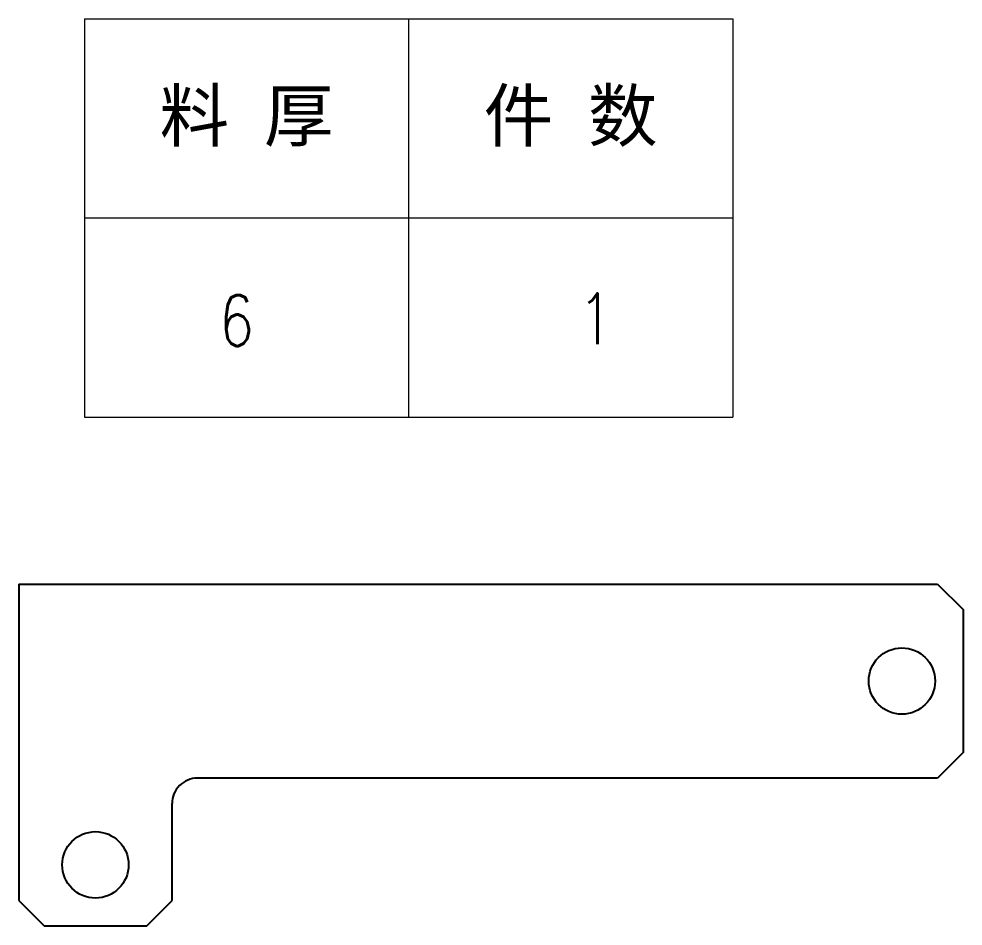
# Model space of a CAD drawing. Header units: millimetres. Extents: x 1333 to 131050, y -107161 to -5704.
# Drawn here: x 62012.4 to 62197.4, y -60163.5 to -59985.8 of the extents above; entities that cross this region are included whole.
import ezdxf
from ezdxf.enums import TextEntityAlignment as Align

# ---------------------------------------------------------------- set-up
doc = ezdxf.new("R2010")
doc.units = ezdxf.units.MM
doc.header["$LTSCALE"] = 0.5
doc.layers.add('标注线', color=3, linetype='Continuous', lineweight=18)
doc.layers.add('粗实线', color=7, linetype='Continuous', lineweight=35)
doc.styles.add('DIM', font='romans.shx', dxfattribs={"width": 0.8, "bigfont": 'bigfont.shx'})
doc.styles.get("Standard").update_dxf_attribs({"font": 'simplex.shx'})

# ---------------------------------------------------------------- blocks, each defined once
blk = doc.blocks.new('*T78')
at = {"color": 0, "linetype": 'ByBlock', "lineweight": -2, "transparency": 16777216}
for p, q in [((0, 0), (127, 0)), ((0, 0), (0, -78)), ((63.5, 0), (63.5, -78)), ((127, 0), (127, -78)), ((0, -39), (127, -39)), ((0, -78), (127, -78))]:
    blk.add_line(p, q, dxfattribs=at)
at = {"color": 0, "transparency": 16777216, "char_height": 10, "width": 60.5, "attachment_point": 5}
for s, insert in [('{\\fSimSun|b0|i0|c134|p2;料 厚}', (31.75, -19.5)), ('{\\fSimSun|b0|i0|c134|p2;件 数}', (95.25, -19.5))]:
    blk.add_mtext(s, dxfattribs=dict(at, insert=insert))
blk = doc.blocks.new('拆图参数')
blk.add_blockref('*T78', (-63.5, 78))
at = {"style": 'DIM', "width": 0.8}
blk.add_attdef('1', text='', height=10, dxfattribs=at).set_placement((36.65, 19.27), align=Align.MIDDLE_CENTER)
blk.add_attdef('6', text='', height=10, dxfattribs=at).set_placement((-37.13, 18.91), align=Align.MIDDLE_LEFT)

msp = doc.modelspace()

# ---------------------------------------------------------------- linework, layer by layer
at = {"layer": '粗实线', "lineweight": -2}
for p, q in [((62012.351, -60096.54), (62012.351, -60098.79)), ((62012.351, -60096.54), (62192.351, -60096.54)), ((62192.351, -60096.54), (62197.351, -60101.54)), ((62012.351, -60098.79), (62012.351, -60103.106)), ((62197.351, -60101.54), (62197.351, -60129.54)), ((62012.351, -60103.106), (62012.351, -60127.974)), ((62012.351, -60127.974), (62012.351, -60132.289)), ((62197.351, -60129.54), (62192.351, -60134.54)), ((62012.351, -60132.289), (62012.351, -60158.54)), ((62192.351, -60134.54), (62047.351, -60134.54)), ((62042.351, -60158.54), (62042.351, -60139.54)), ((62012.351, -60158.54), (62017.351, -60163.54)), ((62037.351, -60163.54), (62042.351, -60158.54)), ((62037.351, -60163.54), (62017.351, -60163.54))]:
    msp.add_line(p, q, dxfattribs=at)
for centre in [(62185.351, -60115.54), (62027.351, -60151.54)]:
    msp.add_circle(centre, 6.5, dxfattribs=at)
msp.add_arc((62047.351, -60139.54), 5, 90, 180.00001, dxfattribs=at)

# ---------------------------------------------------------------- block references
at = {"layer": '标注线'}
msp.add_blockref('拆图参数', (62088.703, -60063.837), dxfattribs=at).add_auto_attribs({'1': '1', '6': '6'})

doc.saveas('drawing.dxf')
